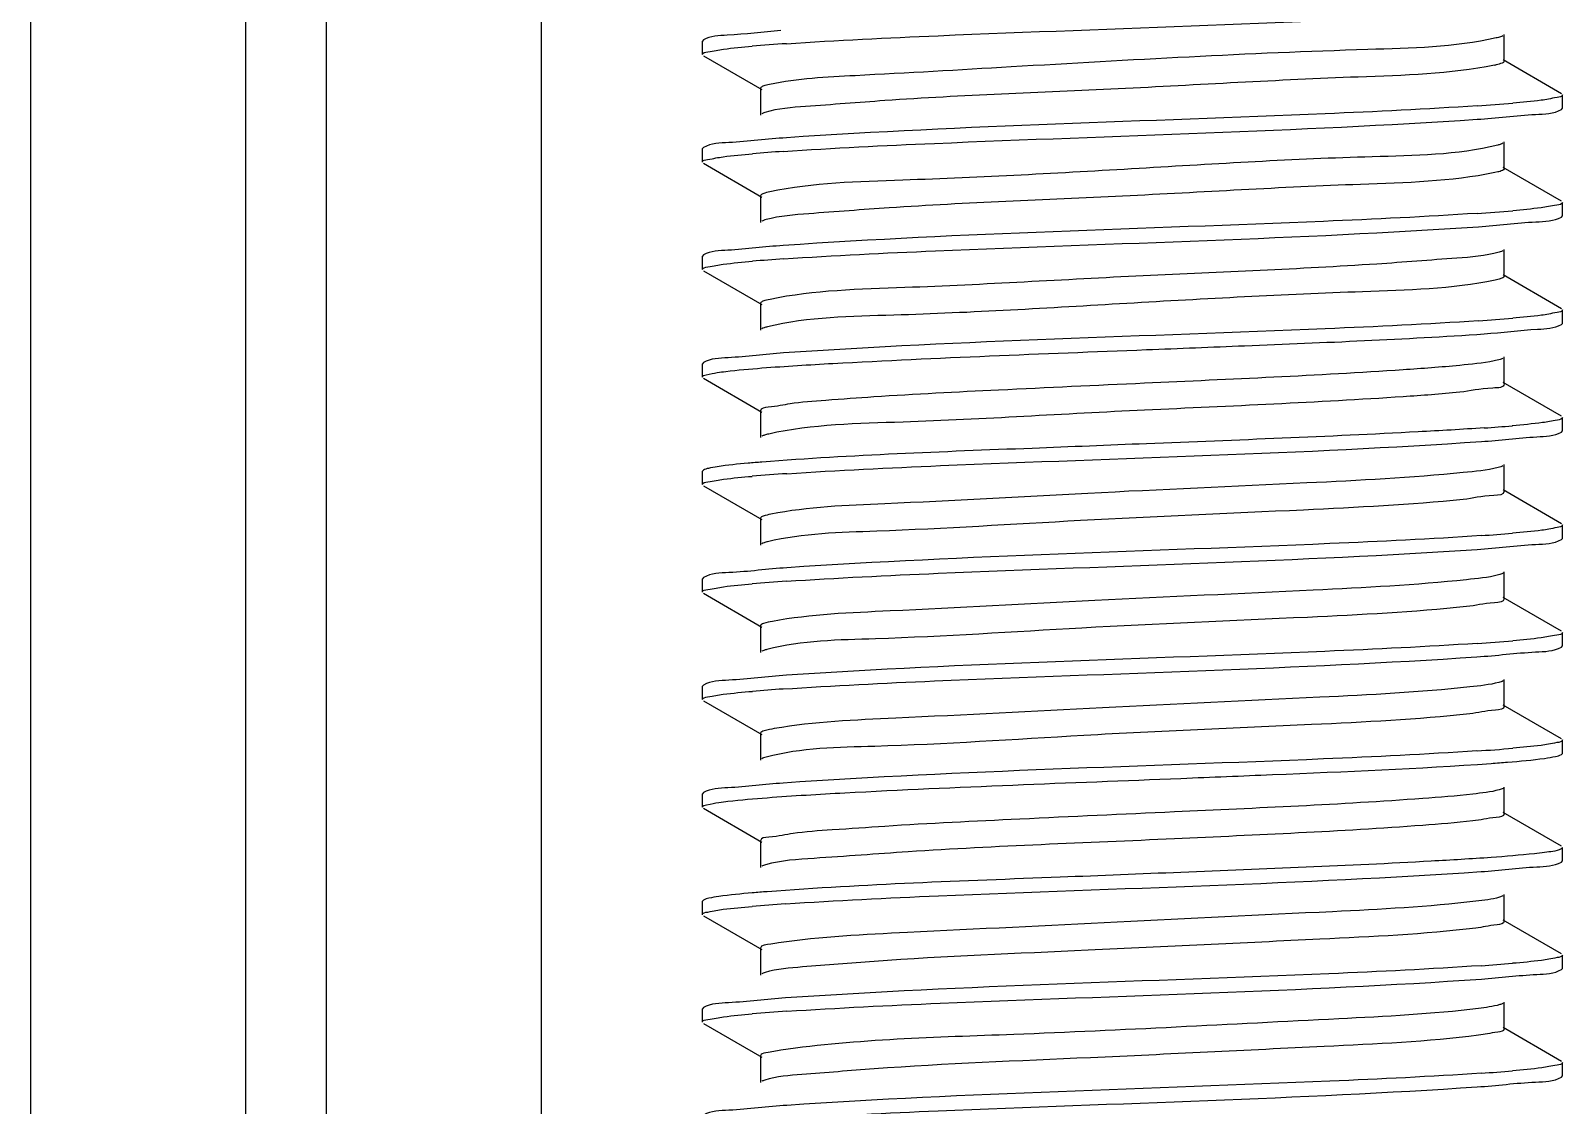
# Model space of a CAD drawing. Extents: x 27938 to 1507990, y 110129 to 923079.
# Drawn here: x 532387.5 to 532726.8, y 344098.2 to 344336.2 of the extents above; entities that cross this region are included whole.
import ezdxf

# ---------------------------------------------------------------- set-up
doc = ezdxf.new("R2010")
doc.units = 0
doc.header["$LTSCALE"] = 1000
doc.header["$MEASUREMENT"] = 0

msp = doc.modelspace()

# ---------------------------------------------------------------- linework, layer by layer
at = {"linetype": 'Continuous'}
for p, q in [((532387.5, 346328.15), (532387.5, 341587.12)), ((532435.13, 346328.15), (532435.13, 341587.12)), ((532452.99, 346328.15), (532452.99, 341587.12)), ((532500.61, 346328.15), (532500.61, 341587.12)), ((532713.95, 344329.43), (532713.95, 344335.38)), ((532536.56, 344334.15), (532536.33, 344333.89)), ((532536.33, 344330.92), (532536.33, 344333.89)), ((532536.33, 344330.92), (532536.33, 344333.89)), ((532536.56, 344330.66), (532549.48, 344323.17)), ((532726.61, 344322.25), (532713.69, 344329.73)), ((532549.22, 344323.48), (532549.22, 344317.52)), ((532726.83, 344319.01), (532726.83, 344321.99)), ((532726.83, 344319.01), (532726.83, 344321.99)), ((532726.61, 344318.75), (532726.83, 344319.01)), ((532713.95, 344305.62), (532713.95, 344311.57)), ((532536.56, 344310.34), (532536.33, 344310.08)), ((532536.33, 344307.1), (532536.33, 344310.08)), ((532536.33, 344307.1), (532536.33, 344310.08)), ((532536.56, 344306.84), (532549.48, 344299.36)), ((532712.52, 344304.91), (532711.89, 344304.77)), ((532726.61, 344298.43), (532713.69, 344305.92)), ((532549.22, 344299.66), (532549.22, 344293.71)), ((532726.83, 344295.2), (532726.83, 344298.17)), ((532726.83, 344295.2), (532726.83, 344298.17)), ((532726.61, 344294.94), (532726.83, 344295.2)), ((532713.95, 344281.8), (532713.95, 344287.76)), ((532536.56, 344286.53), (532536.33, 344286.27)), ((532536.33, 344283.29), (532536.33, 344286.27)), ((532536.33, 344283.29), (532536.33, 344286.27)), ((532536.56, 344283.03), (532549.48, 344275.55)), ((532712.81, 344281.17), (532711.93, 344280.96)), ((532726.61, 344274.62), (532713.69, 344282.1)), ((532549.22, 344275.85), (532549.22, 344269.9)), ((532726.83, 344271.38), (532726.83, 344274.36)), ((532726.83, 344271.38), (532726.83, 344274.36)), ((532726.61, 344271.12), (532726.83, 344271.38)), ((532713.95, 344257.99), (532713.95, 344263.94)), ((532536.56, 344262.72), (532536.33, 344262.45)), ((532536.33, 344259.48), (532536.33, 344262.45)), ((532536.33, 344259.48), (532536.33, 344262.45)), ((532536.56, 344259.22), (532549.48, 344251.74)), ((532726.61, 344250.81), (532713.69, 344258.29)), ((532549.22, 344252.04), (532549.22, 344246.08)), ((532726.83, 344247.57), (532726.83, 344250.55)), ((532726.83, 344247.57), (532726.83, 344250.55)), ((532726.61, 344247.31), (532726.83, 344247.57)), ((532713.95, 344234.18), (532713.95, 344240.13)), ((532536.56, 344238.9), (532536.33, 344238.64)), ((532536.33, 344235.67), (532536.33, 344238.64)), ((532536.33, 344235.67), (532536.33, 344238.64)), ((532536.56, 344235.4), (532549.48, 344227.92)), ((532726.61, 344227), (532713.69, 344234.48)), ((532549.22, 344228.22), (532549.22, 344222.27)), ((532726.83, 344223.76), (532726.83, 344226.74)), ((532726.83, 344223.76), (532726.83, 344226.74)), ((532726.61, 344223.5), (532726.83, 344223.76)), ((532713.95, 344210.36), (532713.95, 344216.32)), ((532536.56, 344215.09), (532536.33, 344214.83)), ((532536.33, 344211.85), (532536.33, 344214.83)), ((532536.33, 344211.85), (532536.33, 344214.83)), ((532536.56, 344211.59), (532549.48, 344204.11)), ((532726.61, 344203.18), (532713.69, 344210.67)), ((532549.22, 344204.41), (532549.22, 344198.46)), ((532726.83, 344199.95), (532726.83, 344202.92)), ((532726.83, 344199.95), (532726.83, 344202.92)), ((532726.61, 344199.69), (532726.83, 344199.95)), ((532713.95, 344186.55), (532713.95, 344192.5)), ((532536.56, 344191.28), (532536.33, 344191.02)), ((532536.33, 344188.04), (532536.33, 344191.02)), ((532536.33, 344188.04), (532536.33, 344191.02)), ((532536.56, 344187.78), (532549.48, 344180.3)), ((532726.61, 344179.37), (532713.69, 344186.85)), ((532549.22, 344180.6), (532549.22, 344174.65)), ((532726.83, 344176.13), (532726.83, 344179.11)), ((532726.83, 344176.13), (532726.83, 344179.11)), ((532726.61, 344175.87), (532726.83, 344176.13)), ((532713.95, 344162.74), (532713.95, 344168.69)), ((532536.56, 344167.46), (532536.33, 344167.2)), ((532536.33, 344164.23), (532536.33, 344167.2)), ((532536.33, 344164.23), (532536.33, 344167.2)), ((532536.56, 344163.97), (532549.48, 344156.48)), ((532726.61, 344155.56), (532713.69, 344163.04)), ((532549.22, 344156.79), (532549.22, 344150.83)), ((532726.83, 344152.32), (532726.83, 344155.3)), ((532726.83, 344152.32), (532726.83, 344155.3)), ((532726.61, 344152.06), (532726.83, 344152.32)), ((532713.95, 344138.93), (532713.95, 344144.88)), ((532536.56, 344143.65), (532536.33, 344143.39)), ((532536.33, 344140.41), (532536.33, 344143.39)), ((532536.33, 344140.41), (532536.33, 344143.39)), ((532536.56, 344140.15), (532549.48, 344132.67)), ((532726.61, 344131.75), (532713.69, 344139.23)), ((532549.22, 344132.97), (532549.22, 344127.02)), ((532726.83, 344128.51), (532726.83, 344131.48)), ((532726.83, 344128.51), (532726.83, 344131.48)), ((532726.61, 344128.25), (532726.83, 344128.51)), ((532713.95, 344115.11), (532713.95, 344121.07)), ((532536.56, 344119.84), (532536.33, 344119.58)), ((532536.33, 344116.6), (532536.33, 344119.58)), ((532536.33, 344116.6), (532536.33, 344119.58)), ((532536.56, 344116.34), (532549.48, 344108.86)), ((532726.61, 344107.93), (532713.69, 344115.41)), ((532549.22, 344109.16), (532549.22, 344103.21)), ((532726.83, 344104.69), (532726.83, 344107.67)), ((532726.83, 344104.69), (532726.83, 344107.67)), ((532726.61, 344104.43), (532726.83, 344104.69))]:
    msp.add_line(p, q, dxfattribs=at)
for centre, radius, start, end in [((532582.48, 343914.64), 419.59, 93.7629, 94.806), ((532707.94, 344347.66), 19.48, 281.4729, 282.6156), ((532680.39, 344742.02), 423.36, 273.7391, 274.8053), ((532581.55, 343902.52), 407.86, 93.8436, 94.8037), ((532680.3, 344719.27), 424.43, 273.7327, 274.805), ((532581.69, 343876.96), 409.61, 93.832, 94.8034), ((532680.74, 344689.95), 418.9, 273.7674, 274.8061), ((532682.39, 344645.48), 398.18, 273.9056, 274.8068), ((532582.62, 343817.63), 421.36, 93.7522, 94.8054), ((532681.54, 344632.36), 408.9, 273.8366, 274.8035), ((532582.46, 343795.8), 419.37, 93.7643, 94.806), ((532680.37, 344623.18), 423.59, 273.7377, 274.8053), ((532581.54, 343783.51), 407.8, 93.844, 94.8037), ((532680.29, 344600.39), 424.61, 273.7316, 274.805), ((532582.2, 343727.72), 416, 93.7865, 94.8061), ((532681.45, 344538.15), 409.95, 273.8297, 274.8033), ((532582.61, 343698.74), 421.18, 93.7533, 94.8055), ((532681.53, 344513.35), 408.96, 273.8363, 274.8035)]:
    msp.add_arc(centre, radius, start, end, dxfattribs=at)
for points, knots in [([(532554.94, 344333.33), (532566.15, 344334.08), (532617.16, 344336.53), (532668.24, 344337.75), (532708, 344340.4)], [0, 0, 0, 0, 0.219814, 1, 1, 1, 1]), ([(532553.67, 344336.22), (532549.71, 344335.94), (532544.16, 344335.17), (532538.11, 344335.04), (532536.56, 344334.15)], [0, 0, 0, 0, 0.689661, 1, 1, 1, 1]), ([(532712.19, 344334.6), (532702.9, 344332.51), (532666.72, 344331.77), (532619.51, 344329.04), (532575.39, 344326.46), (532557.43, 344325.62), (532551.21, 344324.31)], [0, 0, 0, 0, 0.177164, 0.667524, 0.881863, 1, 1, 1, 1]), ([(532713.68, 344335.08), (532713.5, 344334.98), (532713.01, 344334.8), (532712.5, 344334.67), (532712.19, 344334.6)], [0, 0, 0, 0, 0.400253, 1, 1, 1, 1]), ([(532536.33, 344330.92), (532536.33, 344331.36), (532538.65, 344331.64), (532539.82, 344331.96), (532540.99, 344332.11)], [0, 0, 0, 0, 0.271257, 1, 1, 1, 1]), ([(532711.81, 344328.56), (532701.9, 344326.55), (532673.86, 344325.92), (532628.97, 344323.1), (532588.02, 344321.71), (532562.05, 344319.58), (532553.07, 344318.98), (532550.16, 344318.1)], [0, 0, 0, 0, 0.187313, 0.515693, 0.835167, 0.943815, 1, 1, 1, 1]), ([(532713.94, 344329.43), (532713.94, 344329.23), (532713.18, 344328.87), (532712.64, 344328.75), (532712.19, 344328.65)], [0, 0, 0, 0, 0.300595, 1, 1, 1, 1]), ([(532551.21, 344324.31), (532550.71, 344324.2), (532550.11, 344324.07), (532549.22, 344323.69), (532549.22, 344323.48)], [0, 0, 0, 0, 0.704879, 1, 1, 1, 1]), ([(532726.83, 344321.99), (532726.83, 344321.54), (532724.49, 344321.26), (532723.31, 344320.94), (532722.12, 344320.79)], [0, 0, 0, 0, 0.271089, 1, 1, 1, 1]), ([(532550.16, 344318.1), (532550.03, 344318.06), (532549.8, 344317.98), (532549.57, 344317.88), (532549.48, 344317.82)], [0, 0, 0, 0, 0.566993, 1, 1, 1, 1]), ([(532708, 344319.56), (532696.76, 344318.81), (532645.74, 344316.37), (532594.66, 344315.15), (532554.94, 344312.49)], [0, 0, 0, 0, 0.220557, 1, 1, 1, 1]), ([(532707.93, 344316.58), (532712.26, 344316.87), (532718.32, 344317.71), (532724.93, 344317.78), (532726.61, 344318.75)], [0, 0, 0, 0, 0.69122, 1, 1, 1, 1]), ([(532554.21, 344309.46), (532565.37, 344310.22), (532616.61, 344312.7), (532667.91, 344313.92), (532707.93, 344316.58)], [0, 0, 0, 0, 0.218031, 1, 1, 1, 1]), ([(532554.94, 344312.49), (532550.69, 344312.2), (532544.72, 344311.38), (532538.22, 344311.29), (532536.56, 344310.34)], [0, 0, 0, 0, 0.690963, 1, 1, 1, 1]), ([(532712.52, 344310.86), (532703.48, 344308.62), (532676.63, 344308.38), (532632.85, 344305.6), (532588.4, 344303.16), (532560.9, 344302.52), (532551.24, 344300.5)], [0, 0, 0, 0, 0.172802, 0.492825, 0.816897, 1, 1, 1, 1]), ([(532713.68, 344311.27), (532713.54, 344311.18), (532713.15, 344311.03), (532712.75, 344310.92), (532712.52, 344310.86)], [0, 0, 0, 0, 0.410783, 1, 1, 1, 1]), ([(532536.33, 344307.1), (532536.33, 344307.53), (532538.6, 344307.82), (532539.75, 344308.13), (532540.9, 344308.28)], [0, 0, 0, 0, 0.271613, 1, 1, 1, 1]), ([(532711.89, 344304.77), (532702.12, 344302.75), (532674.39, 344302.14), (532629.8, 344299.34), (532588.94, 344297.9), (532562.69, 344295.86), (532553.5, 344295.19), (532550.43, 344294.36)], [0, 0, 0, 0, 0.184784, 0.510672, 0.830509, 0.940967, 1, 1, 1, 1]), ([(532713.94, 344305.62), (532713.94, 344305.45), (532713.34, 344305.11), (532712.88, 344305), (532712.52, 344304.91)], [0, 0, 0, 0, 0.308524, 1, 1, 1, 1]), ([(532551.24, 344300.5), (532550.73, 344300.4), (532550.12, 344300.26), (532549.22, 344299.88), (532549.22, 344299.66)], [0, 0, 0, 0, 0.705132, 1, 1, 1, 1]), ([(532726.83, 344298.17), (532726.83, 344297.73), (532724.48, 344297.45), (532723.29, 344297.13), (532722.11, 344296.98)], [0, 0, 0, 0, 0.271033, 1, 1, 1, 1]), ([(532550.43, 344294.36), (532550.24, 344294.31), (532549.92, 344294.21), (532549.61, 344294.08), (532549.48, 344294.01)], [0, 0, 0, 0, 0.580357, 1, 1, 1, 1]), ([(532707.93, 344295.75), (532696.6, 344294.99), (532645.36, 344292.54), (532594.05, 344291.35), (532554.21, 344288.63)], [0, 0, 0, 0, 0.221461, 1, 1, 1, 1]), ([(532708.26, 344292.79), (532712.51, 344293.08), (532718.46, 344293.9), (532724.95, 344293.99), (532726.61, 344294.94)], [0, 0, 0, 0, 0.690907, 1, 1, 1, 1]), ([(532554.31, 344285.66), (532565.52, 344286.42), (532616.83, 344288.89), (532668.21, 344290.1), (532708.26, 344292.79)], [0, 0, 0, 0, 0.218602, 1, 1, 1, 1]), ([(532554.21, 344288.63), (532550.12, 344288.35), (532544.4, 344287.56), (532538.15, 344287.44), (532536.56, 344286.53)], [0, 0, 0, 0, 0.690198, 1, 1, 1, 1]), ([(532712.81, 344287.13), (532709.78, 344286.28), (532700.64, 344285.63), (532674.46, 344283.57), (532633.58, 344282.13), (532588.91, 344279.33), (532561.1, 344278.72), (532551.3, 344276.7)], [0, 0, 0, 0, 0.058314, 0.16832, 0.488078, 0.814598, 1, 1, 1, 1]), ([(532713.68, 344287.45), (532713.57, 344287.39), (532713.28, 344287.27), (532712.98, 344287.17), (532712.81, 344287.13)], [0, 0, 0, 0, 0.422831, 1, 1, 1, 1]), ([(532536.33, 344283.29), (532536.33, 344283.72), (532538.62, 344284.01), (532539.78, 344284.32), (532540.93, 344284.47)], [0, 0, 0, 0, 0.271515, 1, 1, 1, 1]), ([(532711.93, 344280.96), (532702.31, 344278.95), (532674.88, 344278.31), (532630.52, 344275.86), (532586.71, 344273.13), (532559.83, 344272.82), (532550.73, 344270.62)], [0, 0, 0, 0, 0.182564, 0.506012, 0.826068, 1, 1, 1, 1]), ([(532713.94, 344281.8), (532713.94, 344281.66), (532713.49, 344281.36), (532713.1, 344281.25), (532712.81, 344281.17)], [0, 0, 0, 0, 0.318416, 1, 1, 1, 1]), ([(532551.3, 344276.7), (532550.77, 344276.59), (532550.15, 344276.45), (532549.22, 344276.07), (532549.22, 344275.85)], [0, 0, 0, 0, 0.705784, 1, 1, 1, 1]), ([(532726.83, 344274.36), (532726.83, 344273.92), (532724.52, 344273.64), (532723.35, 344273.32), (532722.18, 344273.17)], [0, 0, 0, 0, 0.271288, 1, 1, 1, 1]), ([(532550.73, 344270.62), (532550.48, 344270.56), (532550.05, 344270.45), (532549.64, 344270.29), (532549.48, 344270.2)], [0, 0, 0, 0, 0.591995, 1, 1, 1, 1]), ([(532708.26, 344271.95), (532696.96, 344271.2), (532645.64, 344268.73), (532594.26, 344267.54), (532554.31, 344264.82)], [0, 0, 0, 0, 0.220602, 1, 1, 1, 1]), ([(532709.51, 344269.06), (532713.46, 344269.34), (532719.01, 344270.11), (532725.06, 344270.23), (532726.61, 344271.12)], [0, 0, 0, 0, 0.689629, 1, 1, 1, 1]), ([(532634.7, 344265.56), (532641.94, 344265.84), (532666.89, 344266.86), (532691.84, 344267.84), (532709.51, 344269.06)], [0, 0, 0, 0, 0.290468, 1, 1, 1, 1]), ([(532554.31, 344264.82), (532550.2, 344264.54), (532544.44, 344263.74), (532538.16, 344263.64), (532536.56, 344262.72)], [0, 0, 0, 0, 0.690304, 1, 1, 1, 1]), ([(532549.51, 344261.5), (532554.75, 344261.91), (532583.13, 344263.6), (532611.54, 344264.63), (532634.7, 344265.56)], [0, 0, 0, 0, 0.184687, 1, 1, 1, 1]), ([(532713.07, 344263.39), (532712.62, 344263.25), (532709.66, 344262.6), (532706.64, 344262.32), (532704.09, 344262.07)], [0, 0, 0, 0, 0.153321, 1, 1, 1, 1]), ([(532713.68, 344263.64), (532713.6, 344263.59), (532713.4, 344263.5), (532713.19, 344263.43), (532713.07, 344263.39)], [0, 0, 0, 0, 0.43669, 1, 1, 1, 1]), ([(532536.33, 344259.48), (532536.33, 344259.8), (532537.93, 344260.14), (532538.8, 344260.35), (532539.63, 344260.48)], [0, 0, 0, 0, 0.277625, 1, 1, 1, 1]), ([(532539.63, 344260.48), (532540.25, 344260.57), (532543.54, 344261.01), (532546.84, 344261.29), (532549.51, 344261.5)], [0, 0, 0, 0, 0.190334, 1, 1, 1, 1]), ([(532704.09, 344262.07), (532699.92, 344261.67), (532676.66, 344259.98), (532653.37, 344258.99), (532634.28, 344258.11)], [0, 0, 0, 0, 0.179859, 1, 1, 1, 1]), ([(532634.28, 344258.11), (532623.5, 344257.62), (532603.56, 344256.68), (532579.83, 344255.52), (532564.72, 344254.38), (532556.38, 344253.81), (532552.49, 344252.91), (532549.23, 344252.64), (532549.22, 344252.04)], [0, 0, 0, 0, 0.37902, 0.702957, 0.82783, 0.920921, 0.978777, 1, 1, 1, 1]), ([(532704.09, 344256.12), (532699.92, 344255.71), (532676.66, 344254.02), (532653.37, 344253.04), (532634.28, 344252.16)], [0, 0, 0, 0, 0.179859, 1, 1, 1, 1]), ([(532713.94, 344257.99), (532713.95, 344257.1), (532708.85, 344257.11), (532706.55, 344256.36), (532704.09, 344256.12)], [0, 0, 0, 0, 0.264851, 1, 1, 1, 1]), ([(532634.28, 344252.16), (532616.44, 344251.34), (532588.79, 344249.44), (532560.73, 344249.04), (532551.01, 344246.87)], [0, 0, 0, 0, 0.641833, 1, 1, 1, 1]), ([(532726.83, 344250.55), (532726.83, 344250.14), (532724.67, 344249.84), (532723.57, 344249.54), (532722.47, 344249.4)], [0, 0, 0, 0, 0.272355, 1, 1, 1, 1]), ([(532551.01, 344246.87), (532550.69, 344246.8), (532550.18, 344246.67), (532549.67, 344246.49), (532549.48, 344246.38)], [0, 0, 0, 0, 0.600683, 1, 1, 1, 1]), ([(532709.51, 344248.23), (532704.63, 344247.89), (532679.71, 344246.46), (532654.76, 344245.52), (532634.7, 344244.72)], [0, 0, 0, 0, 0.195815, 1, 1, 1, 1]), ([(532708.9, 344245.21), (532713, 344245.49), (532718.74, 344246.28), (532725.01, 344246.39), (532726.61, 344247.31)], [0, 0, 0, 0, 0.690247, 1, 1, 1, 1]), ([(532634.7, 344244.72), (532626.26, 344244.38), (532597.86, 344243.21), (532569.44, 344242.22), (532549.51, 344240.66)], [0, 0, 0, 0, 0.296913, 1, 1, 1, 1]), ([(532555.05, 344238.08), (532566.37, 344238.84), (532617.65, 344241.3), (532669, 344242.49), (532708.9, 344245.21)], [0, 0, 0, 0, 0.220973, 1, 1, 1, 1]), ([(532539.63, 344239.64), (532538.97, 344239.54), (532537.94, 344239.35), (532536.89, 344239.09), (532536.56, 344238.9)], [0, 0, 0, 0, 0.636492, 1, 1, 1, 1]), ([(532549.51, 344240.66), (532548.49, 344240.58), (532545.19, 344240.3), (532541.89, 344239.99), (532539.63, 344239.64)], [0, 0, 0, 0, 0.308662, 1, 1, 1, 1]), ([(532713.68, 344239.83), (532713.37, 344239.64), (532710.44, 344238.85), (532707.47, 344238.6), (532704.86, 344238.33)], [0, 0, 0, 0, 0.12359, 1, 1, 1, 1]), ([(532536.33, 344235.67), (532536.33, 344236.11), (532538.67, 344236.39), (532539.84, 344236.71), (532541.02, 344236.86)], [0, 0, 0, 0, 0.271161, 1, 1, 1, 1]), ([(532704.86, 344238.33), (532693.35, 344237.17), (532665.62, 344235.75), (532622.88, 344233.91), (532583.37, 344231.57), (532559.78, 344230.76), (532551.47, 344229.11)], [0, 0, 0, 0, 0.225861, 0.54177, 0.834708, 1, 1, 1, 1]), ([(532704.86, 344232.38), (532693.1, 344231.2), (532664.83, 344229.75), (532621.46, 344227.96), (532582.02, 344225.37), (532558.64, 344224.89), (532550.77, 344223.01)], [0, 0, 0, 0, 0.229569, 0.549908, 0.842706, 1, 1, 1, 1]), ([(532713.94, 344234.18), (532713.95, 344233.35), (532709.26, 344233.3), (532707.13, 344232.61), (532704.86, 344232.38)], [0, 0, 0, 0, 0.265506, 1, 1, 1, 1]), ([(532551.47, 344229.11), (532550.9, 344229), (532550.24, 344228.85), (532549.23, 344228.46), (532549.22, 344228.22)], [0, 0, 0, 0, 0.707927, 1, 1, 1, 1]), ([(532726.83, 344226.74), (532726.83, 344226.3), (532724.55, 344226.02), (532723.4, 344225.7), (532722.25, 344225.55)], [0, 0, 0, 0, 0.271556, 1, 1, 1, 1]), ([(532550.77, 344223.01), (532550.51, 344222.94), (532550.07, 344222.83), (532549.64, 344222.66), (532549.48, 344222.57)], [0, 0, 0, 0, 0.592962, 1, 1, 1, 1]), ([(532708.9, 344224.37), (532697.71, 344223.61), (532646.43, 344221.14), (532595.09, 344219.92), (532555.05, 344217.25)], [0, 0, 0, 0, 0.218362, 1, 1, 1, 1]), ([(532707.98, 344221.33), (532712.3, 344221.62), (532718.34, 344222.46), (532724.93, 344222.54), (532726.61, 344223.5)], [0, 0, 0, 0, 0.691176, 1, 1, 1, 1]), ([(532554.93, 344214.26), (532566.13, 344215.01), (532617.15, 344217.46), (532668.22, 344218.68), (532707.98, 344221.33)], [0, 0, 0, 0, 0.219771, 1, 1, 1, 1]), ([(532555.05, 344217.25), (532550.76, 344216.96), (532544.77, 344216.13), (532538.22, 344216.05), (532536.56, 344215.09)], [0, 0, 0, 0, 0.691058, 1, 1, 1, 1]), ([(532713.69, 344216.02), (532713.39, 344215.84), (532710.71, 344215.09), (532707.99, 344214.85), (532705.6, 344214.6)], [0, 0, 0, 0, 0.125811, 1, 1, 1, 1]), ([(532536.33, 344211.85), (532536.33, 344212.29), (532538.65, 344212.57), (532539.82, 344212.89), (532540.99, 344213.04)], [0, 0, 0, 0, 0.271269, 1, 1, 1, 1]), ([(532705.6, 344214.6), (532694.32, 344213.41), (532666.85, 344212.01), (532624.25, 344210.13), (532584.36, 344207.86), (532560.4, 344206.95), (532551.82, 344205.37)], [0, 0, 0, 0, 0.220957, 0.535192, 0.830069, 1, 1, 1, 1]), ([(532705.6, 344208.64), (532693.89, 344207.42), (532665.47, 344205.97), (532621.76, 344204.19), (532582, 344201.47), (532558.4, 344201.14), (532550.58, 344199.15)], [0, 0, 0, 0, 0.227343, 0.549346, 0.844044, 1, 1, 1, 1]), ([(532713.94, 344210.36), (532713.95, 344209.6), (532709.66, 344209.48), (532707.69, 344208.86), (532705.6, 344208.64)], [0, 0, 0, 0, 0.266267, 1, 1, 1, 1]), ([(532551.82, 344205.37), (532551.16, 344205.24), (532550.42, 344205.07), (532549.23, 344204.68), (532549.22, 344204.41)], [0, 0, 0, 0, 0.7122, 1, 1, 1, 1]), ([(532726.83, 344202.92), (532726.83, 344202.48), (532724.48, 344202.2), (532723.3, 344201.88), (532722.12, 344201.73)], [0, 0, 0, 0, 0.271076, 1, 1, 1, 1]), ([(532550.58, 344199.15), (532550.36, 344199.09), (532549.99, 344198.98), (532549.62, 344198.84), (532549.48, 344198.76)], [0, 0, 0, 0, 0.585894, 1, 1, 1, 1]), ([(532707.98, 344200.5), (532696.74, 344199.75), (532645.72, 344197.3), (532594.65, 344196.09), (532554.93, 344193.43)], [0, 0, 0, 0, 0.2206, 1, 1, 1, 1]), ([(532707.92, 344197.52), (532712.25, 344197.8), (532718.31, 344198.64), (532724.93, 344198.72), (532726.61, 344199.69)], [0, 0, 0, 0, 0.69123, 1, 1, 1, 1]), ([(532554.2, 344190.4), (532565.36, 344191.16), (532616.6, 344193.63), (532667.9, 344194.85), (532707.92, 344197.52)], [0, 0, 0, 0, 0.218012, 1, 1, 1, 1]), ([(532554.93, 344193.43), (532550.68, 344193.14), (532544.72, 344192.31), (532538.21, 344192.23), (532536.56, 344191.28)], [0, 0, 0, 0, 0.69095, 1, 1, 1, 1]), ([(532713.69, 344192.2), (532713.41, 344192.04), (532710.97, 344191.33), (532708.48, 344191.1), (532706.31, 344190.86)], [0, 0, 0, 0, 0.128207, 1, 1, 1, 1]), ([(532536.33, 344188.04), (532536.33, 344188.47), (532538.6, 344188.76), (532539.75, 344189.07), (532540.9, 344189.22)], [0, 0, 0, 0, 0.271616, 1, 1, 1, 1]), ([(532706.31, 344190.86), (532695.27, 344189.65), (532668.11, 344188.28), (532625.71, 344186.36), (532585.47, 344184.15), (532561.13, 344183.15), (532552.25, 344181.63)], [0, 0, 0, 0, 0.215853, 0.528156, 0.824971, 1, 1, 1, 1]), ([(532706.31, 344184.91), (532694.67, 344183.63), (532666.14, 344182.2), (532622.13, 344180.42), (532582.05, 344177.58), (532558.22, 344177.4), (532550.43, 344175.29)], [0, 0, 0, 0, 0.224873, 0.548357, 0.845013, 1, 1, 1, 1]), ([(532713.94, 344186.55), (532713.95, 344185.85), (532710.05, 344185.67), (532708.22, 344185.12), (532706.31, 344184.91)], [0, 0, 0, 0, 0.267184, 1, 1, 1, 1]), ([(532552.25, 344181.63), (532551.49, 344181.5), (532550.65, 344181.3), (532549.23, 344180.91), (532549.22, 344180.6)], [0, 0, 0, 0, 0.716288, 1, 1, 1, 1]), ([(532726.83, 344179.11), (532726.83, 344178.67), (532724.48, 344178.39), (532723.29, 344178.06), (532722.11, 344177.91)], [0, 0, 0, 0, 0.271024, 1, 1, 1, 1]), ([(532550.43, 344175.29), (532550.24, 344175.24), (532549.92, 344175.15), (532549.61, 344175.02), (532549.48, 344174.95)], [0, 0, 0, 0, 0.579461, 1, 1, 1, 1]), ([(532707.92, 344176.68), (532696.59, 344175.93), (532645.35, 344173.47), (532594.05, 344172.28), (532554.2, 344169.56)], [0, 0, 0, 0, 0.221489, 1, 1, 1, 1]), ([(532711.06, 344173.92), (532712.28, 344174.01), (532716.23, 344174.31), (532720.18, 344174.66), (532722.9, 344175.04)], [0, 0, 0, 0, 0.308238, 1, 1, 1, 1]), ([(532722.9, 344175.04), (532723.71, 344175.15), (532724.95, 344175.37), (532726.22, 344175.65), (532726.61, 344175.87)], [0, 0, 0, 0, 0.643888, 1, 1, 1, 1]), ([(532642.34, 344170.61), (532649.09, 344170.88), (532672, 344171.83), (532694.92, 344172.76), (532711.06, 344173.92)], [0, 0, 0, 0, 0.294536, 1, 1, 1, 1]), ([(532554.2, 344169.56), (532550.12, 344169.28), (532544.39, 344168.49), (532538.15, 344168.38), (532536.56, 344167.46)], [0, 0, 0, 0, 0.690195, 1, 1, 1, 1]), ([(532550.68, 344166.33), (532556.41, 344166.77), (532586.94, 344168.53), (532617.51, 344169.61), (532642.34, 344170.61)], [0, 0, 0, 0, 0.18765, 1, 1, 1, 1]), ([(532713.69, 344168.39), (532713.43, 344168.24), (532711.23, 344167.57), (532708.96, 344167.35), (532706.99, 344167.12)], [0, 0, 0, 0, 0.130748, 1, 1, 1, 1]), ([(532536.33, 344164.23), (532536.33, 344164.58), (532538.1, 344164.9), (532539.05, 344165.14), (532539.96, 344165.28)], [0, 0, 0, 0, 0.275706, 1, 1, 1, 1]), ([(532539.96, 344165.28), (532540.63, 344165.37), (532544.2, 344165.82), (532547.78, 344166.12), (532550.68, 344166.33)], [0, 0, 0, 0, 0.190818, 1, 1, 1, 1]), ([(532706.99, 344167.12), (532703.3, 344166.7), (532681.29, 344164.95), (532659.23, 344164.02), (532640.88, 344163.17)], [0, 0, 0, 0, 0.168264, 1, 1, 1, 1]), ([(532640.88, 344163.17), (532629.46, 344162.64), (532608.14, 344161.65), (532582.67, 344160.44), (532566.25, 344159.24), (532557.09, 344158.67), (532552.84, 344157.67), (532549.23, 344157.45), (532549.22, 344156.79)], [0, 0, 0, 0, 0.372666, 0.697897, 0.824569, 0.919388, 0.97842, 1, 1, 1, 1]), ([(532706.99, 344161.17), (532703.3, 344160.75), (532681.29, 344158.99), (532659.23, 344158.06), (532640.88, 344157.21)], [0, 0, 0, 0, 0.168264, 1, 1, 1, 1]), ([(532713.94, 344162.74), (532713.95, 344162.1), (532710.41, 344161.87), (532708.73, 344161.37), (532706.99, 344161.17)], [0, 0, 0, 0, 0.268221, 1, 1, 1, 1]), ([(532640.88, 344157.21), (532621.22, 344156.3), (532594.52, 344155.38), (532564.45, 344153.07), (532553.78, 344152.44), (532550.3, 344151.45)], [0, 0, 0, 0, 0.650517, 0.880557, 1, 1, 1, 1]), ([(532726.83, 344155.3), (532726.83, 344155.17), (532725.43, 344154.29), (532724.14, 344154.38), (532722.9, 344154.2)], [0, 0, 0, 0, 0.08898, 1, 1, 1, 1]), ([(532550.3, 344151.45), (532550.14, 344151.4), (532549.86, 344151.31), (532549.59, 344151.2), (532549.48, 344151.13)], [0, 0, 0, 0, 0.573615, 1, 1, 1, 1]), ([(532711.06, 344153.08), (532706.64, 344152.77), (532683.74, 344151.4), (532660.82, 344150.51), (532642.34, 344149.77)], [0, 0, 0, 0, 0.19327, 1, 1, 1, 1]), ([(532708.83, 344149.95), (532712.95, 344150.23), (532718.72, 344151.03), (532725, 344151.14), (532726.61, 344152.06)], [0, 0, 0, 0, 0.69031, 1, 1, 1, 1]), ([(532722.9, 344154.2), (532722.15, 344154.1), (532718.21, 344153.62), (532714.26, 344153.32), (532711.06, 344153.08)], [0, 0, 0, 0, 0.190506, 1, 1, 1, 1]), ([(532642.34, 344149.77), (532633.42, 344149.42), (532602.86, 344148.17), (532572.28, 344147.13), (532550.68, 344145.5)], [0, 0, 0, 0, 0.291869, 1, 1, 1, 1]), ([(532554.72, 344142.81), (532566.02, 344143.57), (532617.39, 344146.04), (532668.82, 344147.23), (532708.83, 344149.95)], [0, 0, 0, 0, 0.220168, 1, 1, 1, 1]), ([(532539.96, 344144.44), (532539.22, 344144.33), (532538.08, 344144.13), (532536.92, 344143.86), (532536.56, 344143.65)], [0, 0, 0, 0, 0.640469, 1, 1, 1, 1]), ([(532550.68, 344145.5), (532549.58, 344145.42), (532546, 344145.13), (532542.42, 344144.8), (532539.96, 344144.44)], [0, 0, 0, 0, 0.308073, 1, 1, 1, 1]), ([(532713.68, 344144.58), (532713.45, 344144.44), (532711.46, 344143.81), (532709.41, 344143.6), (532707.64, 344143.39)], [0, 0, 0, 0, 0.133548, 1, 1, 1, 1]), ([(532536.33, 344140.41), (532536.33, 344140.85), (532538.63, 344141.13), (532539.79, 344141.45), (532540.95, 344141.6)], [0, 0, 0, 0, 0.271401, 1, 1, 1, 1]), ([(532707.64, 344143.39), (532697.11, 344142.12), (532670.6, 344140.8), (532628.62, 344138.83), (532587.74, 344136.71), (532562.65, 344135.57), (532553.2, 344134.16)], [0, 0, 0, 0, 0.205692, 0.514145, 0.814818, 1, 1, 1, 1]), ([(532707.64, 344137.43), (532696.19, 344136.06), (532667.51, 344134.74), (532623.11, 344132.49), (532584.79, 344130.98), (532561.03, 344129.02), (532552.88, 344128.4), (532550.2, 344127.6)], [0, 0, 0, 0, 0.219299, 0.545275, 0.845986, 0.946989, 1, 1, 1, 1]), ([(532713.94, 344138.93), (532713.95, 344138.34), (532710.77, 344138.07), (532709.22, 344137.62), (532707.64, 344137.43)], [0, 0, 0, 0, 0.269573, 1, 1, 1, 1]), ([(532553.2, 344134.16), (532552.62, 344134.07), (532551.49, 344133.75), (532549.23, 344133.78), (532549.22, 344132.97)], [0, 0, 0, 0, 0.420943, 1, 1, 1, 1]), ([(532726.83, 344131.48), (532726.83, 344131.05), (532724.54, 344130.77), (532723.39, 344130.45), (532722.23, 344130.3)], [0, 0, 0, 0, 0.271495, 1, 1, 1, 1]), ([(532550.2, 344127.6), (532550.06, 344127.56), (532549.82, 344127.48), (532549.58, 344127.38), (532549.48, 344127.32)], [0, 0, 0, 0, 0.56834, 1, 1, 1, 1]), ([(532708.83, 344129.12), (532697.61, 344128.35), (532646.24, 344125.88), (532594.81, 344124.67), (532554.72, 344121.97)], [0, 0, 0, 0, 0.218828, 1, 1, 1, 1]), ([(532708.89, 344126.14), (532712.99, 344126.42), (532718.74, 344127.22), (532725.01, 344127.33), (532726.61, 344128.25)], [0, 0, 0, 0, 0.69025, 1, 1, 1, 1]), ([(532555.04, 344119.02), (532566.35, 344119.77), (532617.64, 344122.23), (532668.99, 344123.43), (532708.89, 344126.14)], [0, 0, 0, 0, 0.220945, 1, 1, 1, 1]), ([(532554.72, 344121.97), (532550.52, 344121.69), (532544.62, 344120.87), (532538.2, 344120.78), (532536.56, 344119.84)], [0, 0, 0, 0, 0.690745, 1, 1, 1, 1]), ([(532713.68, 344120.76), (532713.47, 344120.64), (532711.69, 344120.05), (532709.85, 344119.85), (532708.26, 344119.65)], [0, 0, 0, 0, 0.136537, 1, 1, 1, 1]), ([(532536.33, 344116.6), (532536.33, 344117.04), (532538.67, 344117.32), (532539.84, 344117.64), (532541.02, 344117.8)], [0, 0, 0, 0, 0.27117, 1, 1, 1, 1]), ([(532708.26, 344119.65), (532697.99, 344118.36), (532663.6, 344116.72), (532612.15, 344113.81), (532570.78, 344112.82), (532553.73, 344110.42)], [0, 0, 0, 0, 0.200632, 0.666276, 1, 1, 1, 1]), ([(532708.26, 344113.7), (532696.93, 344112.27), (532668.21, 344110.98), (532623.61, 344108.68), (532584.92, 344107.2), (532560.97, 344105.19), (532552.77, 344104.59), (532550.12, 344103.77)], [0, 0, 0, 0, 0.216257, 0.543315, 0.846143, 0.947493, 1, 1, 1, 1]), ([(532713.95, 344115.11), (532713.95, 344114.58), (532711.1, 344114.27), (532709.69, 344113.88), (532708.26, 344113.7)], [0, 0, 0, 0, 0.271092, 1, 1, 1, 1]), ([(532553.73, 344110.42), (532552.6, 344110.26), (532551.43, 344109.96), (532549.22, 344109.59), (532549.22, 344109.16)], [0, 0, 0, 0, 0.724965, 1, 1, 1, 1]), ([(532726.83, 344107.67), (532726.83, 344107.24), (532724.55, 344106.95), (532723.4, 344106.64), (532722.25, 344106.49)], [0, 0, 0, 0, 0.271553, 1, 1, 1, 1]), ([(532550.12, 344103.77), (532550, 344103.73), (532549.78, 344103.65), (532549.57, 344103.56), (532549.48, 344103.51)], [0, 0, 0, 0, 0.563561, 1, 1, 1, 1]), ([(532708.89, 344105.31), (532697.71, 344104.55), (532646.42, 344102.07), (532595.08, 344100.86), (532555.04, 344098.18)], [0, 0, 0, 0, 0.21838, 1, 1, 1, 1]), ([(532707.97, 344102.27), (532712.29, 344102.56), (532718.33, 344103.39), (532724.93, 344103.47), (532726.61, 344104.43)], [0, 0, 0, 0, 0.691188, 1, 1, 1, 1]), ([(532554.92, 344095.2), (532566.11, 344095.95), (532617.13, 344098.4), (532668.21, 344099.62), (532707.97, 344102.27)], [0, 0, 0, 0, 0.219727, 1, 1, 1, 1]), ([(532555.04, 344098.18), (532550.76, 344097.89), (532544.76, 344097.06), (532538.22, 344096.98), (532536.56, 344096.03)], [0, 0, 0, 0, 0.691048, 1, 1, 1, 1])]:
    msp.add_open_spline(points, degree=3, knots=knots, dxfattribs=at)
for points in [[(532540.99, 344332.11), (532543.1, 344332.38), (532545.21, 344332.58), (532547.33, 344332.76)], [(532722.12, 344320.79), (532720.04, 344320.52), (532717.95, 344320.33), (532715.85, 344320.15)], [(532540.9, 344308.28), (532543.06, 344308.56), (532545.22, 344308.76), (532547.39, 344308.95)], [(532722.11, 344296.98), (532720.03, 344296.71), (532717.94, 344296.51), (532715.86, 344296.34)], [(532540.93, 344284.47), (532543.07, 344284.75), (532545.23, 344284.95), (532547.39, 344285.14)], [(532722.18, 344273.17), (532720.07, 344272.9), (532717.96, 344272.7), (532715.84, 344272.52)], [(532722.47, 344249.4), (532720.24, 344249.1), (532718, 344248.89), (532715.75, 344248.7)], [(532541.02, 344236.86), (532543.12, 344237.13), (532545.22, 344237.32), (532547.32, 344237.5)], [(532722.25, 344225.55), (532720.1, 344225.28), (532717.94, 344225.08), (532715.78, 344224.89)], [(532540.99, 344213.04), (532543.1, 344213.31), (532545.21, 344213.51), (532547.33, 344213.69)], [(532722.12, 344201.73), (532720.04, 344201.46), (532717.95, 344201.26), (532715.85, 344201.08)], [(532540.9, 344189.22), (532543.06, 344189.5), (532545.22, 344189.7), (532547.39, 344189.88)], [(532722.11, 344177.91), (532720.03, 344177.64), (532717.94, 344177.45), (532715.86, 344177.27)], [(532540.95, 344141.6), (532543.08, 344141.87), (532545.21, 344142.07), (532547.34, 344142.25)], [(532722.23, 344130.3), (532720.09, 344130.02), (532717.93, 344129.82), (532715.78, 344129.64)], [(532541.02, 344117.8), (532543.11, 344118.06), (532545.22, 344118.26), (532547.32, 344118.44)], [(532722.25, 344106.49), (532720.1, 344106.21), (532717.94, 344106.01), (532715.78, 344105.83)]]:
    msp.add_open_spline(points, degree=3, dxfattribs=at)

doc.saveas('drawing.dxf')
